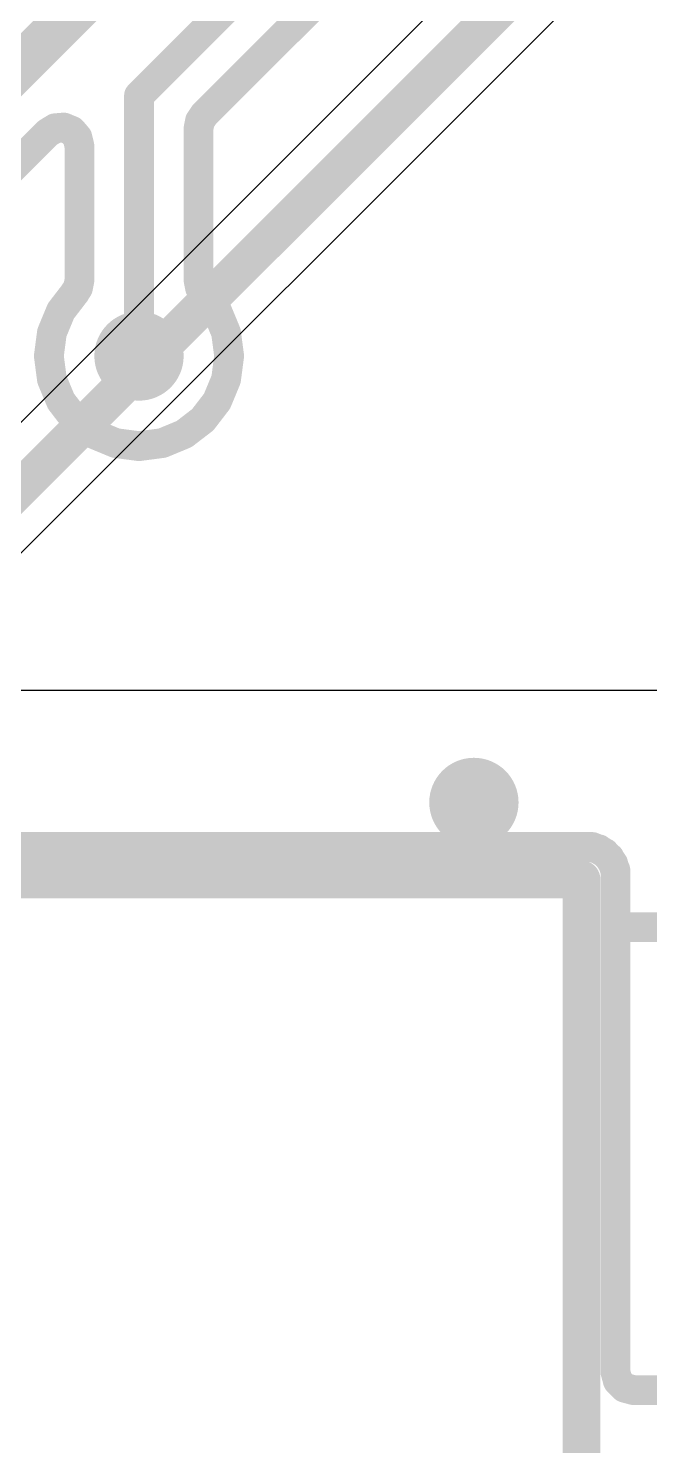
# Model space of a CAD drawing. Header units: inches. Extents: x 0 to 12.4, y -0.6 to 2.2.
# Drawn here: x 1.5466 to 1.7109, y -0.1498 to 0.2252 of the extents above; entities that cross this region are included whole.
import ezdxf

# ---------------------------------------------------------------- set-up
doc = ezdxf.new("R2010")
doc.units = ezdxf.units.IN
doc.header["$MEASUREMENT"] = 0
for name, color, linetype in [('Board_Outline', 216, 'Continuous'), ('Bottom Layer', 5, 'Continuous'), ('Dimension', 6, 'Continuous'), ('Top Layer', 1, 'Continuous')]:
    doc.layers.add(name, color=color, linetype=linetype)

msp = doc.modelspace()

# ---------------------------------------------------------------- hatches: boundary and pattern name
at = {"layer": 'Dimension'}
h = msp.add_hatch(color=6, dxfattribs=at)
edge = h.paths.add_edge_path()
edge.add_arc((1.5758801, 0.1384612), 0.011811, 0, 360)
h = msp.add_hatch(color=6, dxfattribs=at)
edge = h.paths.add_edge_path()
edge.add_arc((1.6644628, 0.0203509), 0.011811, 0, 360)

# ---------------------------------------------------------------- linework, layer by layer
at = {"layer": 'Board_Outline'}
for points in [[(0, 0, 0.01, 0.01, 0), (1.6929134, 0, 0.01, 0.01, 0)], [(1.6929134, -0.4330709, 0.01, 0.01, 0), (1.6929134, 0, 0.01, 0.01, 0)]]:
    msp.add_lwpolyline(points, format="xyseb", dxfattribs=at)
msp.add_lwpolyline([(1.6904134, 0, 0.005, 0.005, 1), (1.6954134, 0, 0.005, 0.005, 1)], format="xyseb", close=True, dxfattribs=at)
msp.add_lwpolyline([(1.6904134, 0, 0.005, 0.005, 1), (1.6954134, 0, 0.005, 0.005, 1)], format="xyseb", close=True, dxfattribs=at)
at = {"layer": 'Bottom Layer'}
for p, q in [((1.7127649, 0.2890679), (1.5189321, 0.0952351)), ((1.5326515, 0.0743485), (1.7336515, 0.2753485)), ((1.7379134, 0.05), (0.7190328, 0.0499999))]:
    msp.add_line(p, q, dxfattribs=at)
msp.add_lwpolyline([(1.524, 0.083, 0.01, 0.01, 0), (1.725, 0.284, 0.01, 0.01, 0)], format="xyseb", dxfattribs=at)
at = {"layer": 'Dimension'}
for points in [[(1.5758801, 0.2073588, 0.007874, 0.007874, 0), (1.802258, 0.4337368, 0.007874, 0.007874, 0)], [(1.5266675, 0.1975163, 0.011811, 0.011811, 0), (1.7432029, 0.4140517, 0.011811, 0.011811, 0)], [(1.5930777, 0.2022575, 0.007874, 0.007874, 0), (1.7036615, 0.3128413, 0.007874, 0.007874, 0)], [(1.5758801, 0.1384612, 0.007874, 0.007874, 0), (1.5758801, 0.2073588, 0.007874, 0.007874, 0)], [(1.5517785, 0.1975445, 0.007874, 0.007874, 0), (1.5537219, 0.1987354, 0.007874, 0.007874, 0)], [(1.5537219, 0.1987354, 0.007874, 0.007874, 0), (1.5559942, 0.1989142, 0.007874, 0.007874, 0)], [(1.5559942, 0.1989142, 0.007874, 0.007874, 0), (1.5581, 0.198042, 0.007874, 0.007874, 0)], [(1.5916478, 0.1988055, 0.007874, 0.007874, 0), (1.5920194, 0.2006737, 0.007874, 0.007874, 0)], [(1.5916478, 0.1583795, 0.007874, 0.007874, 0), (1.5916478, 0.1988055, 0.007874, 0.007874, 0)], [(1.5920194, 0.2006737, 0.007874, 0.007874, 0), (1.5930777, 0.2022575, 0.007874, 0.007874, 0)], [(1.5410273, 0.1867933, 0.007874, 0.007874, 0), (1.5517785, 0.1975445, 0.007874, 0.007874, 0)], [(1.5581, 0.198042, 0.007874, 0.007874, 0), (1.5595803, 0.1963088, 0.007874, 0.007874, 0)], [(1.5595803, 0.1963088, 0.007874, 0.007874, 0), (1.5601124, 0.1940924, 0.007874, 0.007874, 0)], [(1.5601124, 0.1583795, 0.007874, 0.007874, 0), (1.5601124, 0.1940924, 0.007874, 0.007874, 0)], [(1.5597407, 0.1565113, 0.007874, 0.007874, 0), (1.5601124, 0.1583795, 0.007874, 0.007874, 0)], [(1.5916478, 0.1583795, 0.007874, 0.007874, 0), (1.5920194, 0.1565113, 0.007874, 0.007874, 0)], [(1.5554238, 0.1506379, 0.007874, 0.007874, 0), (1.5590186, 0.1553227, 0.007874, 0.007874, 0)], [(1.5589709, 0.1553593, 0.007874, 0.007874, 0), (1.5597407, 0.1565113, 0.007874, 0.007874, 0)], [(1.5589709, 0.1553593, 0.007874, 0.007874, 0), (1.5590186, 0.1553227, 0.007874, 0.007874, 0)], [(1.5920194, 0.1565113, 0.007874, 0.007874, 0), (1.5927892, 0.1553593, 0.007874, 0.007874, 0)], [(1.5927416, 0.1553227, 0.007874, 0.007874, 0), (1.5927892, 0.1553593, 0.007874, 0.007874, 0)], [(1.5927416, 0.1553227, 0.007874, 0.007874, 0), (1.5965311, 0.1503841, 0.007874, 0.007874, 0)], [(1.5529693, 0.1449286, 0.007874, 0.007874, 0), (1.5551066, 0.1500885, 0.007874, 0.007874, 0)], [(1.5551066, 0.1500885, 0.007874, 0.007874, 0), (1.5551067, 0.1500887, 0.007874, 0.007874, 0)], [(1.5551067, 0.1500887, 0.007874, 0.007874, 0), (1.5552291, 0.1503841, 0.007874, 0.007874, 0)], [(1.5552291, 0.1503841, 0.007874, 0.007874, 0), (1.5554237, 0.1506378, 0.007874, 0.007874, 0)], [(1.5554237, 0.1506378, 0.007874, 0.007874, 0), (1.5554238, 0.1506379, 0.007874, 0.007874, 0)], [(1.5965311, 0.1503841, 0.007874, 0.007874, 0), (1.5989133, 0.1446329, 0.007874, 0.007874, 0)], [(1.5521943, 0.1396765, 0.007874, 0.007874, 0), (1.552805, 0.1443156, 0.007874, 0.007874, 0)], [(1.552805, 0.1443156, 0.007874, 0.007874, 0), (1.5528051, 0.1443159, 0.007874, 0.007874, 0)], [(1.5528051, 0.1443159, 0.007874, 0.007874, 0), (1.5528468, 0.1446329, 0.007874, 0.007874, 0)], [(1.5528468, 0.1446329, 0.007874, 0.007874, 0), (1.5529692, 0.1449284, 0.007874, 0.007874, 0)], [(1.5529692, 0.1449284, 0.007874, 0.007874, 0), (1.5529693, 0.1449286, 0.007874, 0.007874, 0)], [(1.5989133, 0.1446329, 0.007874, 0.007874, 0), (1.598955, 0.1443157, 0.007874, 0.007874, 0)], [(1.598955, 0.1443157, 0.007874, 0.007874, 0), (1.5989551, 0.1443156, 0.007874, 0.007874, 0)], [(1.5989551, 0.1443156, 0.007874, 0.007874, 0), (1.5990407, 0.1436649, 0.007874, 0.007874, 0)], [(1.5990407, 0.1436649, 0.007874, 0.007874, 0), (1.5997258, 0.1384612, 0.007874, 0.007874, 0)], [(1.5520343, 0.1384612, 0.007874, 0.007874, 0), (1.5521943, 0.1396765, 0.007874, 0.007874, 0)], [(1.5520343, 0.1384612, 0.007874, 0.007874, 0), (1.5520761, 0.1381439, 0.007874, 0.007874, 0)], [(1.5520761, 0.1381439, 0.007874, 0.007874, 0), (1.552805, 0.1326068, 0.007874, 0.007874, 0)], [(1.5989133, 0.1322895, 0.007874, 0.007874, 0), (1.5997258, 0.1384612, 0.007874, 0.007874, 0)], [(1.552805, 0.1326068, 0.007874, 0.007874, 0), (1.5528051, 0.1326065, 0.007874, 0.007874, 0)], [(1.5528051, 0.1326065, 0.007874, 0.007874, 0), (1.5528468, 0.1322895, 0.007874, 0.007874, 0)], [(1.5528468, 0.1322895, 0.007874, 0.007874, 0), (1.5529692, 0.1319939, 0.007874, 0.007874, 0)], [(1.5529692, 0.1319939, 0.007874, 0.007874, 0), (1.5529693, 0.1319938, 0.007874, 0.007874, 0)], [(1.5529693, 0.1319938, 0.007874, 0.007874, 0), (1.5538274, 0.1299221, 0.007874, 0.007874, 0)], [(1.5965311, 0.1265383, 0.007874, 0.007874, 0), (1.5989133, 0.1322895, 0.007874, 0.007874, 0)], [(1.5538274, 0.1299221, 0.007874, 0.007874, 0), (1.5552291, 0.1265383, 0.007874, 0.007874, 0)], [(1.5552291, 0.1265383, 0.007874, 0.007874, 0), (1.5554238, 0.1262845, 0.007874, 0.007874, 0)], [(1.5554238, 0.1262845, 0.007874, 0.007874, 0), (1.5584881, 0.122291, 0.007874, 0.007874, 0)], [(1.5927416, 0.1215997, 0.007874, 0.007874, 0), (1.5965311, 0.1265383, 0.007874, 0.007874, 0)], [(1.5584881, 0.122291, 0.007874, 0.007874, 0), (1.5590186, 0.1215997, 0.007874, 0.007874, 0)], [(1.5590186, 0.1215997, 0.007874, 0.007874, 0), (1.5639572, 0.1178102, 0.007874, 0.007874, 0)], [(1.5878029, 0.1178102, 0.007874, 0.007874, 0), (1.5927416, 0.1215997, 0.007874, 0.007874, 0)], [(1.5639572, 0.1178102, 0.007874, 0.007874, 0), (1.5697083, 0.115428, 0.007874, 0.007874, 0)], [(1.5820518, 0.115428, 0.007874, 0.007874, 0), (1.5878029, 0.1178102, 0.007874, 0.007874, 0)], [(1.5697083, 0.115428, 0.007874, 0.007874, 0), (1.5758801, 0.1146154, 0.007874, 0.007874, 0)], [(1.5758801, 0.1146154, 0.007874, 0.007874, 0), (1.5820518, 0.115428, 0.007874, 0.007874, 0)], [(0.0486216, 0.0085596, 0.007874, 0.007874, 0), (1.695242, 0.0085596, 0.007874, 0.007874, 0)], [(1.695242, 0.0085596, 0.007874, 0.007874, 0), (1.695792, 0.0085596, 0.007874, 0.007874, 0)], [(1.695792, 0.0085596, 0.007874, 0.007874, 0), (1.6962874, 0.008321, 0.007874, 0.007874, 0)], [(1.6962874, 0.008321, 0.007874, 0.007874, 0), (1.6964705, 0.0082793, 0.007874, 0.007874, 0)], [(1.6964705, 0.0082793, 0.007874, 0.007874, 0), (1.696798, 0.0081646, 0.007874, 0.007874, 0)], [(1.696798, 0.0081646, 0.007874, 0.007874, 0), (1.6969671, 0.0080832, 0.007874, 0.007874, 0)], [(1.6969671, 0.0080832, 0.007874, 0.007874, 0), (1.6975033, 0.0079608, 0.007874, 0.007874, 0)], [(1.6975033, 0.0079608, 0.007874, 0.007874, 0), (1.6979334, 0.0076178, 0.007874, 0.007874, 0)], [(1.6979334, 0.0076178, 0.007874, 0.007874, 0), (1.6981025, 0.0075364, 0.007874, 0.007874, 0)], [(1.6981025, 0.0075364, 0.007874, 0.007874, 0), (1.6983961, 0.0073519, 0.007874, 0.007874, 0)], [(1.6983961, 0.0073519, 0.007874, 0.007874, 0), (1.698543, 0.0072348, 0.007874, 0.007874, 0)], [(1.698543, 0.0072348, 0.007874, 0.007874, 0), (1.6990385, 0.0069961, 0.007874, 0.007874, 0)], [(1.6990385, 0.0069961, 0.007874, 0.007874, 0), (1.6993814, 0.0065662, 0.007874, 0.007874, 0)], [(1.6993814, 0.0065662, 0.007874, 0.007874, 0), (1.6995282, 0.0064491, 0.007874, 0.007874, 0)], [(1.6995282, 0.0064491, 0.007874, 0.007874, 0), (1.6997734, 0.0062039, 0.007874, 0.007874, 0)], [(1.6997734, 0.0062039, 0.007874, 0.007874, 0), (1.6998905, 0.0060571, 0.007874, 0.007874, 0)], [(1.6998905, 0.0060571, 0.007874, 0.007874, 0), (1.7003205, 0.0057141, 0.007874, 0.007874, 0)], [(1.7003205, 0.0057141, 0.007874, 0.007874, 0), (1.7005592, 0.0052185, 0.007874, 0.007874, 0)], [(1.7005592, 0.0052185, 0.007874, 0.007874, 0), (1.7006765, 0.0050715, 0.007874, 0.007874, 0)], [(1.7006765, 0.0050715, 0.007874, 0.007874, 0), (1.7008607, 0.0047782, 0.007874, 0.007874, 0)], [(1.7008607, 0.0047782, 0.007874, 0.007874, 0), (1.7009422, 0.004609, 0.007874, 0.007874, 0)], [(1.7009422, 0.004609, 0.007874, 0.007874, 0), (1.7012852, 0.0041789, 0.007874, 0.007874, 0)], [(1.7012852, 0.0041789, 0.007874, 0.007874, 0), (1.7014076, 0.0036426, 0.007874, 0.007874, 0)], [(1.7014076, 0.0036426, 0.007874, 0.007874, 0), (1.7014891, 0.0034733, 0.007874, 0.007874, 0)], [(1.7014891, 0.0034733, 0.007874, 0.007874, 0), (1.7016035, 0.0031464, 0.007874, 0.007874, 0)], [(1.7016035, 0.0031464, 0.007874, 0.007874, 0), (1.7016454, 0.0029632, 0.007874, 0.007874, 0)], [(1.7016454, 0.0029632, 0.007874, 0.007874, 0), (1.701884, 0.0024676, 0.007874, 0.007874, 0)], [(1.701884, 0.0019175, 0.007874, 0.007874, 0), (1.701884, 0.0024676, 0.007874, 0.007874, 0)], [(1.701884, -0.0126321, 0.007874, 0.007874, 0), (1.701884, 0.0019175, 0.007874, 0.007874, 0)], [(1.6929134, -0.439, 0.01, 0.01, 0), (1.6929134, -0.015, 0.01, 0.01, 0)], [(1.701884, -0.0126321, 0.007874, 0.007874, 0), (2.3990666, -0.0126321, 0.007874, 0.007874, 0)], [(1.701884, -0.0126321, 0.007874, 0.007874, 0), (2.3990666, -0.0126321, 0.007874, 0.007874, 0)], [(1.701884, -0.130279, 0.007874, 0.007874, 0), (1.701884, -0.0126321, 0.007874, 0.007874, 0)], [(1.701884, -0.130279, 0.007874, 0.007874, 0), (1.7025381, -0.1327199, 0.007874, 0.007874, 0)], [(1.7025381, -0.1327199, 0.007874, 0.007874, 0), (1.704325, -0.1345068, 0.007874, 0.007874, 0)], [(1.704325, -0.1345068, 0.007874, 0.007874, 0), (1.7067659, -0.1351609, 0.007874, 0.007874, 0)], [(1.7067659, -0.1351609, 0.007874, 0.007874, 0), (1.8269105, -0.1351609, 0.007874, 0.007874, 0)]]:
    msp.add_lwpolyline(points, format="xyseb", dxfattribs=at)
for points in [[(1.5739116, 0.2073588, 0.003937, 0.003937, 1), (1.5778486, 0.2073588, 0.003937, 0.003937, 1)], [(1.5739116, 0.2073588, 0.003937, 0.003937, 1), (1.5778486, 0.2073588, 0.003937, 0.003937, 1)], [(1.5517534, 0.1987354, 0.003937, 0.003937, 1), (1.5556904, 0.1987354, 0.003937, 0.003937, 1)], [(1.5517534, 0.1987354, 0.003937, 0.003937, 1), (1.5556904, 0.1987354, 0.003937, 0.003937, 1)], [(1.5540257, 0.1989142, 0.003937, 0.003937, 1), (1.5579627, 0.1989142, 0.003937, 0.003937, 1)], [(1.5540257, 0.1989142, 0.003937, 0.003937, 1), (1.5579627, 0.1989142, 0.003937, 0.003937, 1)], [(1.5896793, 0.1988055, 0.003937, 0.003937, 1), (1.5936163, 0.1988055, 0.003937, 0.003937, 1)], [(1.5896793, 0.1988055, 0.003937, 0.003937, 1), (1.5936163, 0.1988055, 0.003937, 0.003937, 1)], [(1.5900509, 0.2006737, 0.003937, 0.003937, 1), (1.5939879, 0.2006737, 0.003937, 0.003937, 1)], [(1.5900509, 0.2006737, 0.003937, 0.003937, 1), (1.5939879, 0.2006737, 0.003937, 0.003937, 1)], [(1.5911092, 0.2022575, 0.003937, 0.003937, 1), (1.5950462, 0.2022575, 0.003937, 0.003937, 1)], [(1.5911092, 0.2022575, 0.003937, 0.003937, 1), (1.5950462, 0.2022575, 0.003937, 0.003937, 1)], [(1.54981, 0.1975445, 0.003937, 0.003937, 1), (1.553747, 0.1975445, 0.003937, 0.003937, 1)], [(1.54981, 0.1975445, 0.003937, 0.003937, 1), (1.553747, 0.1975445, 0.003937, 0.003937, 1)], [(1.5561315, 0.198042, 0.003937, 0.003937, 1), (1.5600685, 0.198042, 0.003937, 0.003937, 1)], [(1.5561315, 0.198042, 0.003937, 0.003937, 1), (1.5600685, 0.198042, 0.003937, 0.003937, 1)], [(1.5576118, 0.1963088, 0.003937, 0.003937, 1), (1.5615488, 0.1963088, 0.003937, 0.003937, 1)], [(1.5576118, 0.1963088, 0.003937, 0.003937, 1), (1.5615488, 0.1963088, 0.003937, 0.003937, 1)], [(1.5581439, 0.1940924, 0.003937, 0.003937, 1), (1.5620809, 0.1940924, 0.003937, 0.003937, 1)], [(1.5581439, 0.1940924, 0.003937, 0.003937, 1), (1.5620809, 0.1940924, 0.003937, 0.003937, 1)], [(1.5581439, 0.1583795, 0.003937, 0.003937, 1), (1.5620809, 0.1583795, 0.003937, 0.003937, 1)], [(1.5581439, 0.1583795, 0.003937, 0.003937, 1), (1.5620809, 0.1583795, 0.003937, 0.003937, 1)], [(1.5896793, 0.1583795, 0.003937, 0.003937, 1), (1.5936163, 0.1583795, 0.003937, 0.003937, 1)], [(1.5896793, 0.1583795, 0.003937, 0.003937, 1), (1.5936163, 0.1583795, 0.003937, 0.003937, 1)], [(1.5570024, 0.1553593, 0.003937, 0.003937, 1), (1.5609394, 0.1553593, 0.003937, 0.003937, 1)], [(1.5570024, 0.1553593, 0.003937, 0.003937, 1), (1.5609394, 0.1553593, 0.003937, 0.003937, 1)], [(1.5570501, 0.1553227, 0.003937, 0.003937, 1), (1.5609871, 0.1553227, 0.003937, 0.003937, 1)], [(1.5570501, 0.1553227, 0.003937, 0.003937, 1), (1.5609871, 0.1553227, 0.003937, 0.003937, 1)], [(1.5577722, 0.1565113, 0.003937, 0.003937, 1), (1.5617092, 0.1565113, 0.003937, 0.003937, 1)], [(1.5577722, 0.1565113, 0.003937, 0.003937, 1), (1.5617092, 0.1565113, 0.003937, 0.003937, 1)], [(1.5900509, 0.1565113, 0.003937, 0.003937, 1), (1.5939879, 0.1565113, 0.003937, 0.003937, 1)], [(1.5900509, 0.1565113, 0.003937, 0.003937, 1), (1.5939879, 0.1565113, 0.003937, 0.003937, 1)], [(1.5907731, 0.1553227, 0.003937, 0.003937, 1), (1.5947101, 0.1553227, 0.003937, 0.003937, 1)], [(1.5907731, 0.1553227, 0.003937, 0.003937, 1), (1.5947101, 0.1553227, 0.003937, 0.003937, 1)], [(1.5908207, 0.1553593, 0.003937, 0.003937, 1), (1.5947577, 0.1553593, 0.003937, 0.003937, 1)], [(1.5908207, 0.1553593, 0.003937, 0.003937, 1), (1.5947577, 0.1553593, 0.003937, 0.003937, 1)], [(1.5531381, 0.1500885, 0.003937, 0.003937, 1), (1.5570751, 0.1500885, 0.003937, 0.003937, 1)], [(1.5531381, 0.1500885, 0.003937, 0.003937, 1), (1.5570751, 0.1500885, 0.003937, 0.003937, 1)], [(1.5531382, 0.1500887, 0.003937, 0.003937, 1), (1.5570752, 0.1500887, 0.003937, 0.003937, 1)], [(1.5531382, 0.1500887, 0.003937, 0.003937, 1), (1.5570752, 0.1500887, 0.003937, 0.003937, 1)], [(1.5532606, 0.1503841, 0.003937, 0.003937, 1), (1.5571976, 0.1503841, 0.003937, 0.003937, 1)], [(1.5532606, 0.1503841, 0.003937, 0.003937, 1), (1.5571976, 0.1503841, 0.003937, 0.003937, 1)], [(1.5534552, 0.1506378, 0.003937, 0.003937, 1), (1.5573922, 0.1506378, 0.003937, 0.003937, 1)], [(1.5534552, 0.1506378, 0.003937, 0.003937, 1), (1.5573922, 0.1506378, 0.003937, 0.003937, 1)], [(1.5534553, 0.1506379, 0.003937, 0.003937, 1), (1.5573923, 0.1506379, 0.003937, 0.003937, 1)], [(1.5534553, 0.1506379, 0.003937, 0.003937, 1), (1.5573923, 0.1506379, 0.003937, 0.003937, 1)], [(1.5945626, 0.1503841, 0.003937, 0.003937, 1), (1.5984996, 0.1503841, 0.003937, 0.003937, 1)], [(1.5945626, 0.1503841, 0.003937, 0.003937, 1), (1.5984996, 0.1503841, 0.003937, 0.003937, 1)], [(1.5508365, 0.1443156, 0.003937, 0.003937, 1), (1.5547735, 0.1443156, 0.003937, 0.003937, 1)], [(1.5508365, 0.1443156, 0.003937, 0.003937, 1), (1.5547735, 0.1443156, 0.003937, 0.003937, 1)], [(1.5508366, 0.1443159, 0.003937, 0.003937, 1), (1.5547736, 0.1443159, 0.003937, 0.003937, 1)], [(1.5508366, 0.1443159, 0.003937, 0.003937, 1), (1.5547736, 0.1443159, 0.003937, 0.003937, 1)], [(1.5508783, 0.1446329, 0.003937, 0.003937, 1), (1.5548153, 0.1446329, 0.003937, 0.003937, 1)], [(1.5508783, 0.1446329, 0.003937, 0.003937, 1), (1.5548153, 0.1446329, 0.003937, 0.003937, 1)], [(1.5510007, 0.1449284, 0.003937, 0.003937, 1), (1.5549377, 0.1449284, 0.003937, 0.003937, 1)], [(1.5510007, 0.1449284, 0.003937, 0.003937, 1), (1.5549377, 0.1449284, 0.003937, 0.003937, 1)], [(1.5510008, 0.1449286, 0.003937, 0.003937, 1), (1.5549378, 0.1449286, 0.003937, 0.003937, 1)], [(1.5510008, 0.1449286, 0.003937, 0.003937, 1), (1.5549378, 0.1449286, 0.003937, 0.003937, 1)], [(1.5969448, 0.1446329, 0.003937, 0.003937, 1), (1.6008818, 0.1446329, 0.003937, 0.003937, 1)], [(1.5969448, 0.1446329, 0.003937, 0.003937, 1), (1.6008818, 0.1446329, 0.003937, 0.003937, 1)], [(1.5969865, 0.1443157, 0.003937, 0.003937, 1), (1.6009235, 0.1443157, 0.003937, 0.003937, 1)], [(1.5969865, 0.1443157, 0.003937, 0.003937, 1), (1.6009235, 0.1443157, 0.003937, 0.003937, 1)], [(1.5969866, 0.1443156, 0.003937, 0.003937, 1), (1.6009236, 0.1443156, 0.003937, 0.003937, 1)], [(1.5969866, 0.1443156, 0.003937, 0.003937, 1), (1.6009236, 0.1443156, 0.003937, 0.003937, 1)], [(1.5970722, 0.1436649, 0.003937, 0.003937, 1), (1.6010092, 0.1436649, 0.003937, 0.003937, 1)], [(1.5970722, 0.1436649, 0.003937, 0.003937, 1), (1.6010092, 0.1436649, 0.003937, 0.003937, 1)], [(1.5502258, 0.1396765, 0.003937, 0.003937, 1), (1.5541628, 0.1396765, 0.003937, 0.003937, 1)], [(1.5502258, 0.1396765, 0.003937, 0.003937, 1), (1.5541628, 0.1396765, 0.003937, 0.003937, 1)], [(1.5500658, 0.1384612, 0.003937, 0.003937, 1), (1.5540028, 0.1384612, 0.003937, 0.003937, 1)], [(1.5500658, 0.1384612, 0.003937, 0.003937, 1), (1.5540028, 0.1384612, 0.003937, 0.003937, 1)], [(1.5501076, 0.1381439, 0.003937, 0.003937, 1), (1.5540446, 0.1381439, 0.003937, 0.003937, 1)], [(1.5501076, 0.1381439, 0.003937, 0.003937, 1), (1.5540446, 0.1381439, 0.003937, 0.003937, 1)], [(1.5739116, 0.1384612, 0.003937, 0.003937, 1), (1.5778486, 0.1384612, 0.003937, 0.003937, 1)], [(1.5977573, 0.1384612, 0.003937, 0.003937, 1), (1.6016943, 0.1384612, 0.003937, 0.003937, 1)], [(1.5977573, 0.1384612, 0.003937, 0.003937, 1), (1.6016943, 0.1384612, 0.003937, 0.003937, 1)], [(1.5508365, 0.1326068, 0.003937, 0.003937, 1), (1.5547735, 0.1326068, 0.003937, 0.003937, 1)], [(1.5508365, 0.1326068, 0.003937, 0.003937, 1), (1.5547735, 0.1326068, 0.003937, 0.003937, 1)], [(1.5508366, 0.1326065, 0.003937, 0.003937, 1), (1.5547736, 0.1326065, 0.003937, 0.003937, 1)], [(1.5508366, 0.1326065, 0.003937, 0.003937, 1), (1.5547736, 0.1326065, 0.003937, 0.003937, 1)], [(1.5508783, 0.1322895, 0.003937, 0.003937, 1), (1.5548153, 0.1322895, 0.003937, 0.003937, 1)], [(1.5508783, 0.1322895, 0.003937, 0.003937, 1), (1.5548153, 0.1322895, 0.003937, 0.003937, 1)], [(1.5510007, 0.1319939, 0.003937, 0.003937, 1), (1.5549377, 0.1319939, 0.003937, 0.003937, 1)], [(1.5510007, 0.1319939, 0.003937, 0.003937, 1), (1.5549377, 0.1319939, 0.003937, 0.003937, 1)], [(1.5510008, 0.1319938, 0.003937, 0.003937, 1), (1.5549378, 0.1319938, 0.003937, 0.003937, 1)], [(1.5510008, 0.1319938, 0.003937, 0.003937, 1), (1.5549378, 0.1319938, 0.003937, 0.003937, 1)], [(1.5969448, 0.1322895, 0.003937, 0.003937, 1), (1.6008818, 0.1322895, 0.003937, 0.003937, 1)], [(1.5969448, 0.1322895, 0.003937, 0.003937, 1), (1.6008818, 0.1322895, 0.003937, 0.003937, 1)], [(1.5518589, 0.1299221, 0.003937, 0.003937, 1), (1.5557959, 0.1299221, 0.003937, 0.003937, 1)], [(1.5518589, 0.1299221, 0.003937, 0.003937, 1), (1.5557959, 0.1299221, 0.003937, 0.003937, 1)], [(1.5532606, 0.1265383, 0.003937, 0.003937, 1), (1.5571976, 0.1265383, 0.003937, 0.003937, 1)], [(1.5532606, 0.1265383, 0.003937, 0.003937, 1), (1.5571976, 0.1265383, 0.003937, 0.003937, 1)], [(1.5534553, 0.1262845, 0.003937, 0.003937, 1), (1.5573923, 0.1262845, 0.003937, 0.003937, 1)], [(1.5534553, 0.1262845, 0.003937, 0.003937, 1), (1.5573923, 0.1262845, 0.003937, 0.003937, 1)], [(1.5945626, 0.1265383, 0.003937, 0.003937, 1), (1.5984996, 0.1265383, 0.003937, 0.003937, 1)], [(1.5945626, 0.1265383, 0.003937, 0.003937, 1), (1.5984996, 0.1265383, 0.003937, 0.003937, 1)], [(1.5565196, 0.122291, 0.003937, 0.003937, 1), (1.5604566, 0.122291, 0.003937, 0.003937, 1)], [(1.5565196, 0.122291, 0.003937, 0.003937, 1), (1.5604566, 0.122291, 0.003937, 0.003937, 1)], [(1.5570501, 0.1215997, 0.003937, 0.003937, 1), (1.5609871, 0.1215997, 0.003937, 0.003937, 1)], [(1.5570501, 0.1215997, 0.003937, 0.003937, 1), (1.5609871, 0.1215997, 0.003937, 0.003937, 1)], [(1.5907731, 0.1215997, 0.003937, 0.003937, 1), (1.5947101, 0.1215997, 0.003937, 0.003937, 1)], [(1.5907731, 0.1215997, 0.003937, 0.003937, 1), (1.5947101, 0.1215997, 0.003937, 0.003937, 1)], [(1.5619887, 0.1178102, 0.003937, 0.003937, 1), (1.5659257, 0.1178102, 0.003937, 0.003937, 1)], [(1.5619887, 0.1178102, 0.003937, 0.003937, 1), (1.5659257, 0.1178102, 0.003937, 0.003937, 1)], [(1.5858344, 0.1178102, 0.003937, 0.003937, 1), (1.5897714, 0.1178102, 0.003937, 0.003937, 1)], [(1.5858344, 0.1178102, 0.003937, 0.003937, 1), (1.5897714, 0.1178102, 0.003937, 0.003937, 1)], [(1.5677398, 0.115428, 0.003937, 0.003937, 1), (1.5716768, 0.115428, 0.003937, 0.003937, 1)], [(1.5677398, 0.115428, 0.003937, 0.003937, 1), (1.5716768, 0.115428, 0.003937, 0.003937, 1)], [(1.5739116, 0.1146154, 0.003937, 0.003937, 1), (1.5778486, 0.1146154, 0.003937, 0.003937, 1)], [(1.5739116, 0.1146154, 0.003937, 0.003937, 1), (1.5778486, 0.1146154, 0.003937, 0.003937, 1)], [(1.5800833, 0.115428, 0.003937, 0.003937, 1), (1.5840203, 0.115428, 0.003937, 0.003937, 1)], [(1.5800833, 0.115428, 0.003937, 0.003937, 1), (1.5840203, 0.115428, 0.003937, 0.003937, 1)], [(1.6932735, 0.0085596, 0.003937, 0.003937, 1), (1.6972105, 0.0085596, 0.003937, 0.003937, 1)], [(1.6932735, 0.0085596, 0.003937, 0.003937, 1), (1.6972105, 0.0085596, 0.003937, 0.003937, 1)], [(1.6938235, 0.0085596, 0.003937, 0.003937, 1), (1.6977605, 0.0085596, 0.003937, 0.003937, 1)], [(1.6938235, 0.0085596, 0.003937, 0.003937, 1), (1.6977605, 0.0085596, 0.003937, 0.003937, 1)], [(1.6943189, 0.008321, 0.003937, 0.003937, 1), (1.6982559, 0.008321, 0.003937, 0.003937, 1)], [(1.6943189, 0.008321, 0.003937, 0.003937, 1), (1.6982559, 0.008321, 0.003937, 0.003937, 1)], [(1.694502, 0.0082793, 0.003937, 0.003937, 1), (1.698439, 0.0082793, 0.003937, 0.003937, 1)], [(1.694502, 0.0082793, 0.003937, 0.003937, 1), (1.698439, 0.0082793, 0.003937, 0.003937, 1)], [(1.6948295, 0.0081646, 0.003937, 0.003937, 1), (1.6987665, 0.0081646, 0.003937, 0.003937, 1)], [(1.6948295, 0.0081646, 0.003937, 0.003937, 1), (1.6987665, 0.0081646, 0.003937, 0.003937, 1)], [(1.6949986, 0.0080832, 0.003937, 0.003937, 1), (1.6989356, 0.0080832, 0.003937, 0.003937, 1)], [(1.6949986, 0.0080832, 0.003937, 0.003937, 1), (1.6989356, 0.0080832, 0.003937, 0.003937, 1)], [(1.6955348, 0.0079608, 0.003937, 0.003937, 1), (1.6994718, 0.0079608, 0.003937, 0.003937, 1)], [(1.6955348, 0.0079608, 0.003937, 0.003937, 1), (1.6994718, 0.0079608, 0.003937, 0.003937, 1)], [(1.6959649, 0.0076178, 0.003937, 0.003937, 1), (1.6999019, 0.0076178, 0.003937, 0.003937, 1)], [(1.6959649, 0.0076178, 0.003937, 0.003937, 1), (1.6999019, 0.0076178, 0.003937, 0.003937, 1)], [(1.696134, 0.0075364, 0.003937, 0.003937, 1), (1.700071, 0.0075364, 0.003937, 0.003937, 1)], [(1.696134, 0.0075364, 0.003937, 0.003937, 1), (1.700071, 0.0075364, 0.003937, 0.003937, 1)], [(1.6964276, 0.0073519, 0.003937, 0.003937, 1), (1.7003646, 0.0073519, 0.003937, 0.003937, 1)], [(1.6964276, 0.0073519, 0.003937, 0.003937, 1), (1.7003646, 0.0073519, 0.003937, 0.003937, 1)], [(1.6965745, 0.0072348, 0.003937, 0.003937, 1), (1.7005115, 0.0072348, 0.003937, 0.003937, 1)], [(1.6965745, 0.0072348, 0.003937, 0.003937, 1), (1.7005115, 0.0072348, 0.003937, 0.003937, 1)], [(1.69707, 0.0069961, 0.003937, 0.003937, 1), (1.701007, 0.0069961, 0.003937, 0.003937, 1)], [(1.69707, 0.0069961, 0.003937, 0.003937, 1), (1.701007, 0.0069961, 0.003937, 0.003937, 1)], [(1.6974129, 0.0065662, 0.003937, 0.003937, 1), (1.7013499, 0.0065662, 0.003937, 0.003937, 1)], [(1.6974129, 0.0065662, 0.003937, 0.003937, 1), (1.7013499, 0.0065662, 0.003937, 0.003937, 1)], [(1.6975597, 0.0064491, 0.003937, 0.003937, 1), (1.7014967, 0.0064491, 0.003937, 0.003937, 1)], [(1.6975597, 0.0064491, 0.003937, 0.003937, 1), (1.7014967, 0.0064491, 0.003937, 0.003937, 1)], [(1.6978049, 0.0062039, 0.003937, 0.003937, 1), (1.7017419, 0.0062039, 0.003937, 0.003937, 1)], [(1.6978049, 0.0062039, 0.003937, 0.003937, 1), (1.7017419, 0.0062039, 0.003937, 0.003937, 1)], [(1.697922, 0.0060571, 0.003937, 0.003937, 1), (1.701859, 0.0060571, 0.003937, 0.003937, 1)], [(1.697922, 0.0060571, 0.003937, 0.003937, 1), (1.701859, 0.0060571, 0.003937, 0.003937, 1)], [(1.698352, 0.0057141, 0.003937, 0.003937, 1), (1.702289, 0.0057141, 0.003937, 0.003937, 1)], [(1.698352, 0.0057141, 0.003937, 0.003937, 1), (1.702289, 0.0057141, 0.003937, 0.003937, 1)], [(1.6985907, 0.0052185, 0.003937, 0.003937, 1), (1.7025277, 0.0052185, 0.003937, 0.003937, 1)], [(1.6985907, 0.0052185, 0.003937, 0.003937, 1), (1.7025277, 0.0052185, 0.003937, 0.003937, 1)], [(1.698708, 0.0050715, 0.003937, 0.003937, 1), (1.702645, 0.0050715, 0.003937, 0.003937, 1)], [(1.698708, 0.0050715, 0.003937, 0.003937, 1), (1.702645, 0.0050715, 0.003937, 0.003937, 1)], [(1.6988922, 0.0047782, 0.003937, 0.003937, 1), (1.7028292, 0.0047782, 0.003937, 0.003937, 1)], [(1.6988922, 0.0047782, 0.003937, 0.003937, 1), (1.7028292, 0.0047782, 0.003937, 0.003937, 1)], [(1.6989737, 0.004609, 0.003937, 0.003937, 1), (1.7029107, 0.004609, 0.003937, 0.003937, 1)], [(1.6989737, 0.004609, 0.003937, 0.003937, 1), (1.7029107, 0.004609, 0.003937, 0.003937, 1)], [(1.6993167, 0.0041789, 0.003937, 0.003937, 1), (1.7032537, 0.0041789, 0.003937, 0.003937, 1)], [(1.6993167, 0.0041789, 0.003937, 0.003937, 1), (1.7032537, 0.0041789, 0.003937, 0.003937, 1)], [(1.6994391, 0.0036426, 0.003937, 0.003937, 1), (1.7033761, 0.0036426, 0.003937, 0.003937, 1)], [(1.6994391, 0.0036426, 0.003937, 0.003937, 1), (1.7033761, 0.0036426, 0.003937, 0.003937, 1)], [(1.6995206, 0.0034733, 0.003937, 0.003937, 1), (1.7034576, 0.0034733, 0.003937, 0.003937, 1)], [(1.6995206, 0.0034733, 0.003937, 0.003937, 1), (1.7034576, 0.0034733, 0.003937, 0.003937, 1)], [(1.699635, 0.0031464, 0.003937, 0.003937, 1), (1.703572, 0.0031464, 0.003937, 0.003937, 1)], [(1.699635, 0.0031464, 0.003937, 0.003937, 1), (1.703572, 0.0031464, 0.003937, 0.003937, 1)], [(1.6996769, 0.0029632, 0.003937, 0.003937, 1), (1.7036139, 0.0029632, 0.003937, 0.003937, 1)], [(1.6996769, 0.0029632, 0.003937, 0.003937, 1), (1.7036139, 0.0029632, 0.003937, 0.003937, 1)], [(1.6999155, 0.0024676, 0.003937, 0.003937, 1), (1.7038525, 0.0024676, 0.003937, 0.003937, 1)], [(1.6999155, 0.0024676, 0.003937, 0.003937, 1), (1.7038525, 0.0024676, 0.003937, 0.003937, 1)], [(1.6999155, 0.0019175, 0.003937, 0.003937, 1), (1.7038525, 0.0019175, 0.003937, 0.003937, 1)], [(1.6999155, 0.0019175, 0.003937, 0.003937, 1), (1.7038525, 0.0019175, 0.003937, 0.003937, 1)], [(1.6904134, -0.015, 0.005, 0.005, 1), (1.6954134, -0.015, 0.005, 0.005, 1)], [(1.6999155, -0.0126321, 0.003937, 0.003937, 1), (1.7038525, -0.0126321, 0.003937, 0.003937, 1)], [(1.6999155, -0.0126321, 0.003937, 0.003937, 1), (1.7038525, -0.0126321, 0.003937, 0.003937, 1)], [(1.6999155, -0.0126321, 0.003937, 0.003937, 1), (1.7038525, -0.0126321, 0.003937, 0.003937, 1)], [(1.6999155, -0.0126321, 0.003937, 0.003937, 1), (1.7038525, -0.0126321, 0.003937, 0.003937, 1)], [(1.6999155, -0.130279, 0.003937, 0.003937, 1), (1.7038525, -0.130279, 0.003937, 0.003937, 1)], [(1.6999155, -0.130279, 0.003937, 0.003937, 1), (1.7038525, -0.130279, 0.003937, 0.003937, 1)], [(1.7005696, -0.1327199, 0.003937, 0.003937, 1), (1.7045066, -0.1327199, 0.003937, 0.003937, 1)], [(1.7005696, -0.1327199, 0.003937, 0.003937, 1), (1.7045066, -0.1327199, 0.003937, 0.003937, 1)], [(1.7023565, -0.1345068, 0.003937, 0.003937, 1), (1.7062935, -0.1345068, 0.003937, 0.003937, 1)], [(1.7023565, -0.1345068, 0.003937, 0.003937, 1), (1.7062935, -0.1345068, 0.003937, 0.003937, 1)], [(1.7047974, -0.1351609, 0.003937, 0.003937, 1), (1.7087344, -0.1351609, 0.003937, 0.003937, 1)], [(1.7047974, -0.1351609, 0.003937, 0.003937, 1), (1.7087344, -0.1351609, 0.003937, 0.003937, 1)]]:
    msp.add_lwpolyline(points, format="xyseb", close=True, dxfattribs=at)
at = {"layer": 'Top Layer'}
msp.add_line((1.7379134, 0.05), (0.0499999, 0.0499999), dxfattribs=at)

doc.saveas('drawing.dxf')
